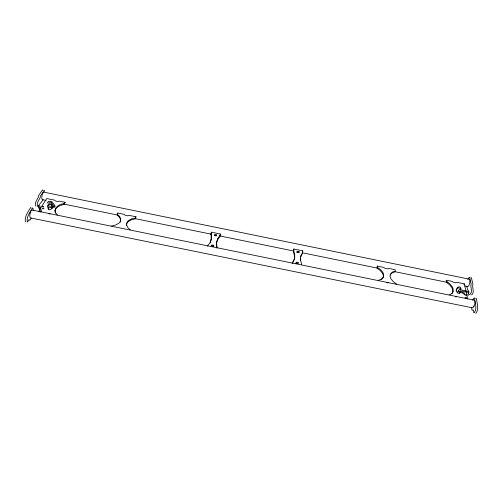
<?xml version="1.0" encoding="UTF-8"?>
<svg xmlns="http://www.w3.org/2000/svg" width="503" height="503" viewBox="0 0 503 503"><rect width="100%" height="100%" fill="white"/><g stroke="black" fill="none" stroke-linecap="round" stroke-linejoin="round"><path stroke-width="0.75" d="M40.378 210.738L39.605 210.851L39.152 210.317L46.773 198.547L54.777 200.181L55.525 201.043L57.814 201.508L59.348 201.118L65.057 202.288L64.39 204.337C60.574 205.123 55.739 206.771 54.946 211.134M117.664 213.976L117.721 213.046L124.228 214.372L125.234 215.284L127.844 215.818L129.434 215.441L135.942 216.768L135.37 218.836L131.446 219.798L128.328 221.54L126.794 223.495L126.467 225.721M302.649 252.368L300.536 256.926L302.404 253.261L302.768 250.852L293.783 249.016C292.57 252.588 295.67 256.008 294.198 259.674C295.777 256.065 293.582 252.581 293.783 249.016M468.802 293.211L468.834 292.834L467.74 294.921M300.788 256.033L300.461 260.007L301.725 264.496M300.266 260.24L300.379 258.913M461.22 289.772L460.641 287.446C456.649 284.459 454.454 293.312 458.95 293.249L459.49 292.953M120.368 222.188L120.72 219.987L119.588 217.378L117.124 215.108M207.695 246.288L207.852 245.363C211.983 241.912 211.159 236.762 211.398 232.185L220.433 234.033C220.283 237.561 216.548 239.529 216.586 243.175M210.524 241.66L210.367 242.578L211.386 238.736L211.009 233.65M211.398 232.185L210.851 234.561M211.386 238.736L211.537 237.818M52.438 208.38L51.79 205.035L49.131 204.381M217.39 239.962L217.554 239.044L220.069 235.505L220.433 234.033M217.013 248.186L216.586 242.899L217.554 239.044M219.905 236.41L220.069 235.505M293.4 251.425L293.639 250.532M294.569 255.713L294.808 254.814M302.517 251.745L302.768 250.852M458.667 291.426L458.107 291.759L458.969 289.81L459.799 289.395M396.615 284.101L393.208 281.586L390.844 278.687L390.045 276.26L390.435 274.091L392.321 272.123L395.308 270.985L395.182 269.734L388.8 268.432L387.587 268.879L385.028 268.357L383.695 267.389L377.307 266.081L377.061 268.2L380.35 270.62L382.626 273.437L383.399 275.845L382.972 278.027L381.507 279.542M135.942 216.768L135.445 217.906L131.516 218.868L128.397 220.603L126.863 222.559L126.53 224.778L127.712 227.457L130.264 229.821M466.998 298.468L465.979 298.644M466.18 297.524L466.847 297.927L467.425 297.613L464.338 283.862L456.573 282.277L455.617 282.774L453.392 282.321L452.134 281.372L446.582 280.234L446.186 281.089L446.431 282.365C449.663 284.604 453.467 287.898 452.788 292.262L451.776 293.865M117.721 213.046L117.18 214.171L119.645 216.441L120.783 219.05L120.424 221.245L118.846 223.213L115.627 224.998L111.534 226.004M463.923 284.717L464.338 283.862M467.903 279.486L468.884 277.593L469.588 277.285L471.135 283.793C469.884 287.27 473.229 291.237 470.098 294.406L469.62 294.488M472.726 300.165L473.751 298.248L474.499 297.99C475.184 302.793 477.253 308.22 474.316 312.69L473.813 312.734C473.31 306.522 471.984 313.715 471.676 307.622M293.865 260.315L292.212 263.509L294.444 258.775M466.551 295.651L466.784 295.211L466.3 294.865L465.765 295.091L465.923 295.582M459.076 293.809L460.874 290.407M468.62 295.412L469.066 294.639M65.057 202.288L64.39 203.388C60.574 204.174 55.732 205.815 54.934 210.179L55.519 212.744L57.411 214.97M52.425 207.425L50.614 209.745L48.785 209.606L47.779 205.4L48.747 203.658L51.608 203.878L52.494 207.041M48.464 205.079L47.791 206.356L48.263 209.323M31.243 218C28.652 223.76 30.394 216.215 27.596 222.012L27.2 221.779C26.477 216.516 30.155 212.191 32.538 207.89L33.053 208.412L33.179 210.594M43.195 199.716C39.919 204.136 41.277 202.049 37.819 206.419L37.461 206.161C36.084 202.055 40.303 199.509 40.58 195.799L44.264 190.26L44.786 191.442M456.014 290.319L457.837 287.754L460.232 288.301L460.729 289.741M42.485 207.953L42.164 208.431L42.749 208.833L43.654 208.751L43.981 208.273L43.39 207.871M457.416 292.356L458.208 291.193L459.585 291.118L464.514 293.01M473.512 306.296L473.813 305.943M390.095 274.965L391.982 272.991L394.968 271.859M470.638 277.952L471.355 277.643L472.921 284.157C471.669 287.634 475.046 291.602 471.896 294.771L471.412 294.852M475.58 298.625L476.335 298.361C477.026 303.164 479.12 308.597 476.171 313.061L475.662 313.111M49.659 207.89L50.501 207.148L54.45 206.161L54.022 206.406L51.262 202.281M449.405 294.859L451.845 293.538L453.197 291.4C453.869 287.037 450.059 283.749 446.827 281.51L446.582 280.234M40.403 211.7L39.63 211.82L39.177 211.279M378.25 280.36L381.356 279.165L383.311 277.147L383.732 274.971L382.959 272.563L380.677 269.746L377.388 267.326L377.307 266.081M48.728 202.395L50.036 202.105L51.532 202.634M51.312 207.928L54.06 207.431L55.016 206.526L55.047 205.815L52.13 201.86L51.413 201.351L48.873 201.294L47.584 202.244L47.666 203.105M295.896 263.232L296.965 263.069L297.965 263.654M296.871 252.33L297.914 252.173L298.895 252.739M211.568 246.042L212.7 245.892L213.649 246.47M214.316 235.467L215.422 235.329L216.353 235.882M455.617 296.902L456.366 296.833M465.659 297.254L465.024 297.556L465.388 298.354L467.727 298.958M46.056 200.439L42.208 199.653L41.749 198L42.107 195.107L43.057 192.699L44.044 192.184L469.022 279.102L469.84 279.976L469.833 282.541L469.01 285.289L467.853 286.584L464.772 285.956M63.755 204.055L117.639 215.058M134.571 218.516L210.77 234.077M219.239 235.806L293.13 250.903M296.977 251.689L298.518 252.003M302.366 252.789L377.797 268.193M394.729 271.651L447.073 282.34M39.033 211.6L40.862 211.838L41.485 211.235L40.976 210.688M48.879 213.8L50.055 214.039M386.826 282.661L388.14 282.931M461.892 290.093L468.607 291.507M461.666 291.023L468.331 292.432M459.459 292.098L463.464 293.538M464.382 293.733L465.313 294.72L464.659 294.865L463.728 293.878M25.678 221.622L25.282 221.389C24.546 216.12 28.25 211.801 30.645 207.5L31.167 208.028M35.971 206.041L35.606 205.784C34.217 201.672 38.461 199.131 38.737 195.422L42.441 189.889L42.906 190.442M39.052 208.456L38.473 207.368L38.435 205.74M39.68 205.501L41.221 210.179M38.656 205.576L40.045 209.525M49.715 205.601L50.03 207.299M469.029 292.256C467.878 288.948 467.878 291.533 466.797 286.238M55.091 211.776L55.38 213.058M216.516 244.546L216.812 246.728M298.216 262.755L298.153 263.503L297.078 263.666L296.078 263.082L296.141 262.333L297.21 262.17L298.216 262.755M299.14 251.852L299.084 252.569L298.034 252.72L297.053 252.154L297.116 251.437L298.16 251.286L299.14 251.852M30.098 213.228L29.74 216.215L30.262 217.862L472.751 307.899L473.971 306.635L474.838 303.806L474.832 301.09L473.964 300.096L32.192 210.065L31.117 210.682L30.098 213.228M42.585 206.261L43.095 206.771L43.528 206.507L42.585 206.261M213.806 245.546L213.624 246.275L212.486 246.426L211.537 245.848L211.725 245.124L212.857 244.974L213.806 245.546M216.51 234.97L216.334 235.668L215.221 235.806L214.291 235.253L214.473 234.555L215.58 234.417L216.51 234.97"/></g></svg>
